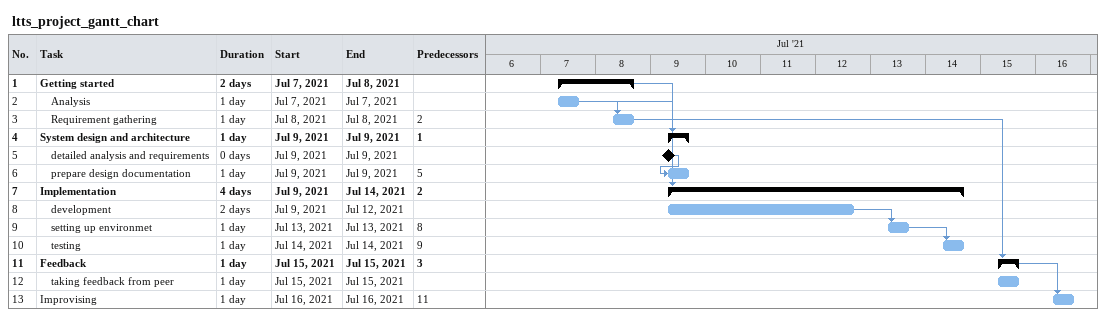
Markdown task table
ltts_project_gantt_chart

| ID | Level | Task | Duration | Start | Finish | Predecessors |
|---|---|---|---|---|---|---|
| 1 | 1 | **Getting started** | 2d | 2021-07-07 | 2021-07-08 |  |
| 2 | 2 | Analysis | 1d | 2021-07-07 | 2021-07-07 |  |
| 3 | 2 | Requirement gathering | 1d | 2021-07-08 | 2021-07-08 | 2 |
| 4 | 1 | **System design and architecture** | 1d | 2021-07-09 | 2021-07-09 | 1 |
| 5 | 2 | detailed analysis and requirements | 0d | 2021-07-09 | 2021-07-09 |  |
| 6 | 2 | prepare design documentation | 1d | 2021-07-09 | 2021-07-09 | 5 |
| 7 | 1 | **Implementation** | 4d | 2021-07-09 | 2021-07-14 | 2 |
| 8 | 2 | development | 2d | 2021-07-09 | 2021-07-12 |  |
| 9 | 2 | setting up environmet | 1d | 2021-07-13 | 2021-07-13 | 8 |
| 10 | 2 | testing | 1d | 2021-07-14 | 2021-07-14 | 9 |
| 11 | 1 | **Feedback** | 1d | 2021-07-15 | 2021-07-15 | 3 |
| 12 | 2 | taking feedback from peer | 1d | 2021-07-15 | 2021-07-15 |  |
| 13 | 1 | Improvising | 1d | 2021-07-16 | 2021-07-16 | 11 |
